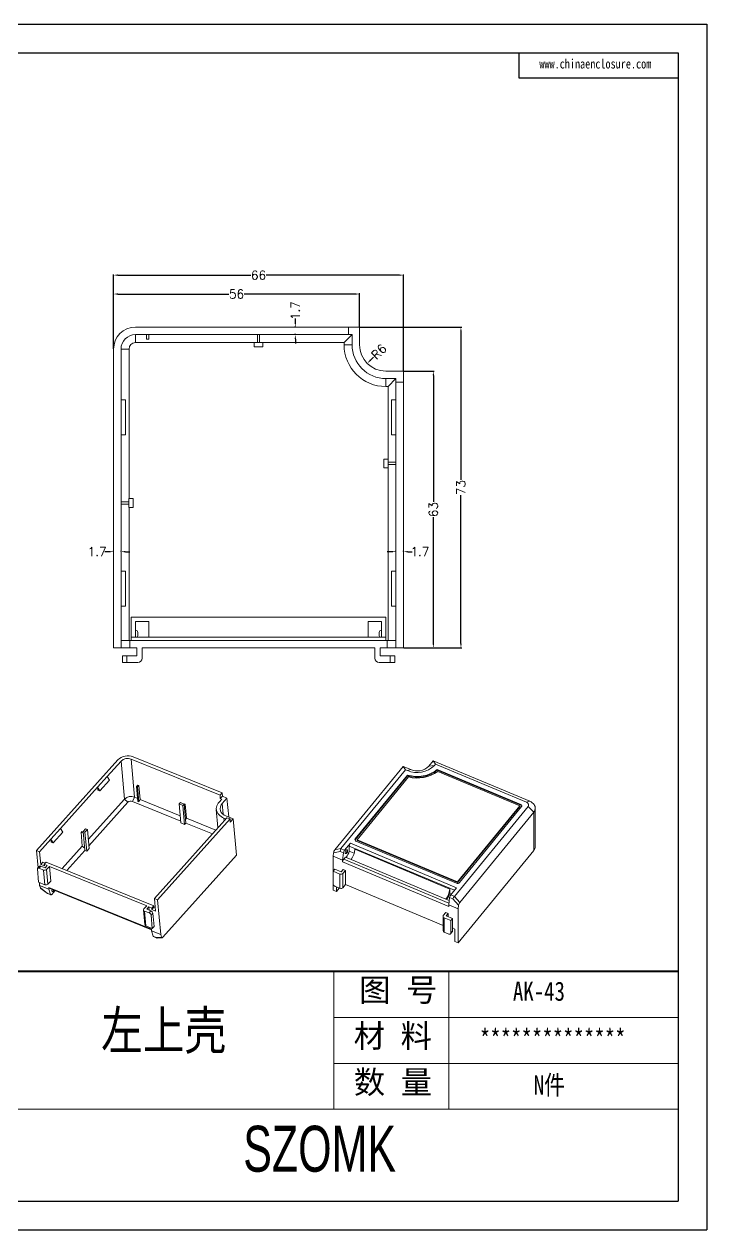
# Model space of a CAD drawing. Header units: inches. Extents: x 3735 to 5010, y 1126 to 1400.
# Drawn here: x 4429.3 to 4584.8, y 1125.7 to 1400 of the extents above; entities that cross this region are included whole.
import ezdxf

# ---------------------------------------------------------------- set-up
doc = ezdxf.new("R2010")
doc.units = ezdxf.units.IN
doc.header["$LTSCALE"] = 15
doc.layers.add('文字', color=81, linetype='Continuous')
doc.layers.add('粗实线', color=7, linetype='Continuous', lineweight=30)
doc.layers.add('细实线', color=3, linetype='Continuous', lineweight=9)
doc.styles.get("Standard").update_dxf_attribs({"font": 'txt', "bigfont": 'gbcbig.shx'})
doc.styles.add('宋体', font='', dxfattribs={"width": 0.8, "height": 3.5})
doc.styles.add('长仿宋', font='', dxfattribs={"width": 0.7, "height": 4})
doc.styles.get('宋体').set_extended_font_data('SimSun')
doc.styles.get('长仿宋').set_extended_font_data('SimSun')
doc.dimstyles.new('2.5', dxfattribs={"dimtxt": 2, "dimasz": 1, "dimexe": 0.18, "dimexo": 0.0625, "dimgap": 0.09, "dimtad": 0, "dimdsep": 46, "dimtxsty": 'Standard', "dimcen": 1, "dimclrd": 3, "dimclre": 3, "dimclrt": 256, "dimadec": 0, "dimazin": 2, "dimtfac": 1, "dimtofl": 0, "dimtmove": 0, "dimatfit": 3, "dimfxl": 1, "dimtolj": 1, "dimtzin": 0, "dimarcsym": 0})

# ---------------------------------------------------------------- blocks, each defined once
blk = doc.blocks.new('*D355')
at = {"color": 3, "lineweight": -2}
for p, q in [((4449.67, 1326.11), (4449.67, 1338.76)), ((4450.67, 1338.58), (4475.92, 1338.58)), ((4504.67, 1338.58), (4479.43, 1338.58)), ((4505.67, 1331.11), (4505.67, 1338.76))]:
    blk.add_line(p, q, dxfattribs=at)
at = {"color": 3}
for points in [[(4450.67, 1338.75), (4450.67, 1338.42), (4449.67, 1338.58)], [(4504.67, 1338.75), (4504.67, 1338.42), (4505.67, 1338.58)]]:
    blk.add_solid(points, dxfattribs=at)
at = {"layer": 'Defpoints', "color": 0}
for p in [(4505.67, 1338.58), (4505.67, 1331.05), (4449.67, 1326.05)]:
    blk.add_point(p, dxfattribs=at)
at = {"insert": (4477.67, 1338.58), "char_height": 2, "attachment_point": 5}
blk.add_mtext('\\A1;56', dxfattribs=at)
blk = doc.blocks.new('*D356')
at = {"color": 3, "lineweight": -2}
for p, q in [((4449.67, 1326.11), (4449.67, 1343.06)), ((4450.67, 1342.88), (4480.92, 1342.88)), ((4514.67, 1342.88), (4484.43, 1342.88)), ((4515.67, 1321.11), (4515.67, 1343.06))]:
    blk.add_line(p, q, dxfattribs=at)
at = {"color": 3}
for points in [[(4450.67, 1343.05), (4450.67, 1342.72), (4449.67, 1342.88)], [(4514.67, 1343.05), (4514.67, 1342.72), (4515.67, 1342.88)]]:
    blk.add_solid(points, dxfattribs=at)
at = {"layer": 'Defpoints', "color": 0}
for p in [(4449.67, 1342.88), (4449.67, 1326.05), (4515.67, 1321.05)]:
    blk.add_point(p, dxfattribs=at)
at = {"insert": (4482.67, 1342.88), "char_height": 2, "attachment_point": 5}
blk.add_mtext('\\A1;66', dxfattribs=at)
blk = doc.blocks.new('*D357')
at = {"color": 3, "lineweight": -2}
for p, q in [((4515.74, 1321.05), (4522.66, 1321.05)), ((4522.48, 1320.05), (4522.48, 1291.3)), ((4522.48, 1259.05), (4522.48, 1287.79)), ((4515.74, 1258.05), (4522.66, 1258.05))]:
    blk.add_line(p, q, dxfattribs=at)
at = {"color": 3}
for points in [[(4522.32, 1320.05), (4522.65, 1320.05), (4522.48, 1321.05)], [(4522.32, 1259.05), (4522.65, 1259.05), (4522.48, 1258.05)]]:
    blk.add_solid(points, dxfattribs=at)
at = {"layer": 'Defpoints', "color": 0}
for p in [(4515.67, 1321.05), (4515.67, 1258.05), (4522.48, 1258.05)]:
    blk.add_point(p, dxfattribs=at)
at = {"insert": (4522.48, 1289.55), "char_height": 2, "attachment_point": 5, "rotation": 90}
blk.add_mtext('\\A1;63', dxfattribs=at)
blk = doc.blocks.new('*D358')
at = {"color": 3, "lineweight": -2}
for p, q in [((4505.74, 1331.05), (4528.94, 1331.05)), ((4528.76, 1330.05), (4528.76, 1296.3)), ((4528.76, 1259.05), (4528.76, 1292.79)), ((4515.74, 1258.05), (4528.94, 1258.05))]:
    blk.add_line(p, q, dxfattribs=at)
at = {"color": 3}
for points in [[(4528.59, 1330.05), (4528.93, 1330.05), (4528.76, 1331.05)], [(4528.59, 1259.05), (4528.93, 1259.05), (4528.76, 1258.05)]]:
    blk.add_solid(points, dxfattribs=at)
at = {"layer": 'Defpoints', "color": 0}
for p in [(4505.67, 1331.05), (4528.76, 1331.05), (4515.67, 1258.05)]:
    blk.add_point(p, dxfattribs=at)
at = {"insert": (4528.76, 1294.55), "char_height": 2, "attachment_point": 5, "rotation": 90}
blk.add_mtext('\\A1;73', dxfattribs=at)
blk = doc.blocks.new('*D359')
at = {"color": 3, "lineweight": -2}
for p, q in [((4448.67, 1279.96), (4447.67, 1279.96)), ((4449.67, 1280.02), (4449.67, 1280.14)), ((4451.37, 1280.02), (4451.37, 1280.14)), ((4452.37, 1279.96), (4453.37, 1279.96))]:
    blk.add_line(p, q, dxfattribs=at)
at = {"color": 3}
for points in [[(4448.67, 1280.13), (4448.67, 1279.79), (4449.67, 1279.96)], [(4452.37, 1280.13), (4452.37, 1279.79), (4451.37, 1279.96)]]:
    blk.add_solid(points, dxfattribs=at)
at = {"layer": 'Defpoints', "color": 0}
for p in [(4449.67, 1279.96), (4449.67, 1279.96), (4451.37, 1279.96)]:
    blk.add_point(p, dxfattribs=at)
at = {"insert": (4445.92, 1279.96), "char_height": 2, "attachment_point": 5}
blk.add_mtext('\\A1;1.7', dxfattribs=at)
blk = doc.blocks.new('*D360')
at = {"color": 3, "lineweight": -2}
for p, q in [((4512.97, 1279.96), (4511.97, 1279.96)), ((4513.97, 1280.02), (4513.97, 1280.14)), ((4515.67, 1280.02), (4515.67, 1280.14)), ((4516.67, 1279.96), (4517.67, 1279.96))]:
    blk.add_line(p, q, dxfattribs=at)
at = {"color": 3}
for points in [[(4512.97, 1280.13), (4512.97, 1279.79), (4513.97, 1279.96)], [(4516.67, 1280.13), (4516.67, 1279.79), (4515.67, 1279.96)]]:
    blk.add_solid(points, dxfattribs=at)
at = {"layer": 'Defpoints', "color": 0}
for p in [(4513.97, 1279.96), (4515.67, 1279.96), (4515.67, 1279.96)]:
    blk.add_point(p, dxfattribs=at)
at = {"insert": (4519.43, 1279.96), "char_height": 2, "attachment_point": 5}
blk.add_mtext('\\A1;1.7', dxfattribs=at)
blk = doc.blocks.new('*D361')
at = {"color": 3, "lineweight": -2}
for p, q in [((4491.16, 1331.05), (4490.88, 1331.05)), ((4491.06, 1332.05), (4491.06, 1333.05)), ((4491.16, 1329.35), (4490.88, 1329.35)), ((4491.06, 1328.35), (4491.06, 1327.35))]:
    blk.add_line(p, q, dxfattribs=at)
at = {"color": 3}
for points in [[(4490.89, 1332.05), (4491.22, 1332.05), (4491.06, 1331.05)], [(4490.89, 1328.35), (4491.22, 1328.35), (4491.06, 1329.35)]]:
    blk.add_solid(points, dxfattribs=at)
at = {"layer": 'Defpoints', "color": 0}
for p in [(4491.06, 1331.05), (4491.22, 1331.05), (4491.22, 1329.35)]:
    blk.add_point(p, dxfattribs=at)
at = {"insert": (4491.06, 1334.8), "char_height": 2, "attachment_point": 5, "rotation": 90}
blk.add_mtext('\\A1;1.7', dxfattribs=at)
blk = doc.blocks.new('*D363')
at = {"color": 3, "lineweight": -2}
blk.add_line((4508.84, 1324.22), (4508.14, 1323.51), dxfattribs=at)
at = {"color": 3}
blk.add_solid([(4508.02, 1323.63), (4508.26, 1323.39), (4507.43, 1322.81)], dxfattribs=at)
at = {"layer": 'Defpoints', "color": 0}
for p in [(4511.67, 1327.05), (4507.43, 1322.81)]:
    blk.add_point(p, dxfattribs=at)
at = {"insert": (4510.09, 1325.46), "char_height": 2, "attachment_point": 5, "rotation": 45}
blk.add_mtext('\\A1;R6', dxfattribs=at)

msp = doc.modelspace()

# ---------------------------------------------------------------- linework, layer by layer
for p, q in [((4196.77, 1399.994), (4584.761, 1399.994)), ((4584.761, 1399.994), (4584.761, 1125.657)), ((4206.809, 1393.462), (4578.229, 1393.462)), ((4541.941, 1393.462), (4541.941, 1387.792)), ((4578.229, 1393.462), (4578.229, 1132.188)), ((4541.941, 1387.792), (4578.229, 1387.792)), ((4206.809, 1132.188), (4578.229, 1132.188)), ((4196.77, 1125.657), (4584.761, 1125.657))]:
    msp.add_line(p, q)
at = {"color": 7, "linetype": 'Continuous', "lineweight": 15}
for p, q in [((4454.673, 1331.048), (4503.173, 1331.048)), ((4503.173, 1331.048), (4503.173, 1329.348)), ((4505.673, 1331.048), (4503.173, 1331.048)), ((4505.673, 1327.048), (4505.673, 1331.048)), ((4454.673, 1329.348), (4503.173, 1329.348)), ((4454.673, 1329.348), (4454.673, 1327.533)), ((4457.173, 1329.348), (4457.173, 1328.348)), ((4457.173, 1328.348), (4457.673, 1328.348)), ((4457.673, 1328.348), (4457.673, 1329.348)), ((4482.423, 1329.348), (4482.423, 1327.548)), ((4482.923, 1327.548), (4482.923, 1329.348)), ((4503.973, 1329.348), (4502.158, 1327.533)), ((4503.973, 1329.348), (4503.173, 1329.348)), ((4503.973, 1327.048), (4503.973, 1329.348)), ((4449.673, 1258.048), (4449.673, 1326.048)), ((4451.373, 1314.548), (4451.373, 1326.048)), ((4451.373, 1326.048), (4453.188, 1326.048)), ((4453.188, 1292.048), (4453.188, 1326.048)), ((4454.673, 1327.533), (4481.673, 1327.533)), ((4483.673, 1327.548), (4481.673, 1327.548)), ((4481.673, 1327.548), (4481.673, 1326.548)), ((4481.673, 1326.548), (4483.673, 1326.548)), ((4483.673, 1326.548), (4483.673, 1327.548)), ((4483.673, 1327.533), (4502.158, 1327.533)), ((4502.158, 1327.533), (4502.158, 1327.048)), ((4503.973, 1327.048), (4502.158, 1327.048)), ((4515.673, 1321.048), (4511.673, 1321.048)), ((4515.673, 1318.548), (4515.673, 1321.048)), ((4513.973, 1319.348), (4511.673, 1319.348)), ((4511.673, 1319.348), (4511.673, 1317.533)), ((4511.673, 1317.533), (4512.158, 1317.533)), ((4513.973, 1319.348), (4512.158, 1317.533)), ((4512.158, 1317.533), (4512.158, 1301.048)), ((4513.973, 1318.548), (4513.973, 1319.348)), ((4513.973, 1318.548), (4513.973, 1314.548)), ((4513.973, 1318.548), (4515.673, 1318.548)), ((4515.673, 1318.548), (4515.673, 1258.048)), ((4451.373, 1306.548), (4451.373, 1314.548)), ((4451.373, 1314.548), (4452.373, 1314.548)), ((4452.373, 1314.548), (4452.373, 1306.548)), ((4512.973, 1314.548), (4512.973, 1306.548)), ((4512.973, 1314.548), (4513.973, 1314.548)), ((4513.973, 1314.548), (4513.973, 1306.548)), ((4451.373, 1275.548), (4451.373, 1306.548)), ((4452.373, 1306.548), (4451.373, 1306.548)), ((4513.973, 1306.548), (4512.973, 1306.548)), ((4513.973, 1306.548), (4513.973, 1275.548)), ((4512.173, 1301.048), (4511.173, 1301.048)), ((4511.173, 1301.048), (4511.173, 1299.048)), ((4512.173, 1299.048), (4512.173, 1301.048)), ((4511.173, 1299.048), (4512.173, 1299.048)), ((4512.158, 1299.048), (4512.158, 1259.748)), ((4513.973, 1300.298), (4512.173, 1300.298)), ((4512.173, 1299.798), (4513.973, 1299.798)), ((4453.173, 1291.298), (4451.373, 1291.298)), ((4451.373, 1290.798), (4453.173, 1290.798)), ((4454.173, 1292.048), (4453.173, 1292.048)), ((4453.173, 1292.048), (4453.173, 1290.048)), ((4453.173, 1290.048), (4454.173, 1290.048)), ((4453.188, 1259.748), (4453.188, 1290.048)), ((4454.173, 1290.048), (4454.173, 1292.048)), ((4451.373, 1267.548), (4451.373, 1275.548)), ((4451.373, 1275.548), (4452.373, 1275.548)), ((4452.373, 1275.548), (4452.373, 1267.548)), ((4512.973, 1275.548), (4512.973, 1267.548)), ((4512.973, 1275.548), (4513.973, 1275.548)), ((4513.973, 1275.548), (4513.973, 1267.548)), ((4452.373, 1267.548), (4451.373, 1267.548)), ((4451.373, 1258.048), (4451.373, 1267.548)), ((4513.973, 1267.548), (4512.973, 1267.548)), ((4513.973, 1267.548), (4513.973, 1258.048)), ((4453.673, 1265.044), (4511.673, 1265.044)), ((4453.673, 1265.044), (4453.673, 1260.548)), ((4511.673, 1260.548), (4511.673, 1265.044)), ((4454.673, 1264.048), (4457.673, 1264.048)), ((4454.673, 1260.548), (4454.673, 1264.048)), ((4457.673, 1264.048), (4457.673, 1260.548)), ((4510.673, 1264.048), (4507.673, 1264.048)), ((4507.673, 1264.048), (4507.673, 1260.548)), ((4510.673, 1260.548), (4510.673, 1264.048)), ((4453.373, 1259.748), (4451.373, 1259.748)), ((4453.373, 1258.048), (4453.373, 1259.748)), ((4511.973, 1259.748), (4453.373, 1259.748)), ((4453.673, 1260.548), (4454.673, 1260.548)), ((4453.673, 1259.748), (4453.673, 1260.548)), ((4454.673, 1260.548), (4457.673, 1260.548)), ((4455.173, 1261.591), (4455.173, 1260.791)), ((4457.673, 1260.548), (4507.673, 1260.548)), ((4507.673, 1260.548), (4510.673, 1260.548)), ((4510.173, 1261.191), (4510.173, 1261.591)), ((4510.173, 1260.791), (4510.173, 1261.191)), ((4510.673, 1260.548), (4511.673, 1260.548)), ((4511.673, 1259.748), (4511.673, 1260.548)), ((4511.973, 1258.048), (4511.973, 1259.748)), ((4511.973, 1259.748), (4513.973, 1259.748)), ((4451.373, 1258.048), (4449.673, 1258.048)), ((4451.373, 1258.048), (4453.373, 1258.048)), ((4453.373, 1258.048), (4454.973, 1258.048)), ((4454.973, 1256.248), (4454.973, 1258.048)), ((4456.173, 1258.048), (4456.173, 1255.748)), ((4456.173, 1258.048), (4509.173, 1258.048)), ((4509.173, 1258.048), (4509.173, 1255.748)), ((4510.373, 1256.248), (4510.373, 1258.048)), ((4510.373, 1258.048), (4511.973, 1258.048)), ((4513.973, 1258.048), (4511.973, 1258.048)), ((4515.673, 1258.048), (4513.973, 1258.048)), ((4451.673, 1254.748), (4451.673, 1256.248)), ((4451.673, 1256.248), (4452.673, 1256.248)), ((4452.673, 1254.748), (4451.673, 1254.748)), ((4452.673, 1256.248), (4452.673, 1254.748)), ((4452.673, 1256.248), (4454.973, 1256.248)), ((4455.173, 1254.748), (4452.673, 1254.748)), ((4510.173, 1254.748), (4512.673, 1254.748)), ((4512.673, 1256.248), (4510.373, 1256.248)), ((4512.673, 1254.748), (4512.673, 1256.248)), ((4512.673, 1256.248), (4513.673, 1256.248)), ((4513.673, 1254.748), (4512.673, 1254.748)), ((4513.673, 1256.248), (4513.673, 1254.748)), ((4432.12, 1211.983), (4450.658, 1232.625)), ((4448.233, 1228.845), (4451.369, 1232.336)), ((4451.369, 1232.336), (4452.161, 1223.683)), ((4453.647, 1232.777), (4473.913, 1224.543)), ((4454.439, 1224.124), (4453.647, 1232.777)), ((4454.111, 1233.294), (4474.376, 1225.059)), ((4521.422, 1231.156), (4522.433, 1232.391)), ((4522.433, 1232.391), (4544.433, 1223.168)), ((4522.433, 1232.391), (4522.968, 1231.621)), ((4500.029, 1212.114), (4515.591, 1231.113)), ((4516.127, 1230.343), (4501.426, 1212.396)), ((4516.598, 1229.15), (4504.691, 1214.613)), ((4515.591, 1231.113), (4516.127, 1230.343)), ((4515.591, 1231.113), (4517.316, 1230.389)), ((4516.558, 1230.162), (4516.127, 1230.343)), ((4517.316, 1230.389), (4516.558, 1230.162)), ((4516.598, 1228.975), (4516.598, 1229.15)), ((4521.422, 1231.156), (4522.716, 1231.312)), ((4522.968, 1231.621), (4522.716, 1231.312)), ((4543.675, 1222.941), (4522.968, 1231.621)), ((4542.395, 1222.44), (4523.373, 1230.415)), ((4523.373, 1230.24), (4523.373, 1230.415)), ((4542.396, 1222.266), (4523.373, 1230.24)), ((4542.143, 1222.132), (4523.485, 1229.954)), ((4437.601, 1217.007), (4446.052, 1226.417)), ((4446.052, 1226.417), (4448.233, 1228.845)), ((4446.118, 1225.698), (4446.052, 1226.417)), ((4446.536, 1225.529), (4446.052, 1226.417)), ((4448.717, 1227.957), (4446.536, 1225.529)), ((4448.233, 1228.845), (4448.717, 1227.957)), ((4455.195, 1226.857), (4454.922, 1226.554)), ((4454.922, 1226.554), (4455.131, 1226.469)), ((4454.922, 1226.554), (4455.233, 1223.157)), ((4455.131, 1226.469), (4455.404, 1226.772)), ((4455.131, 1226.469), (4455.442, 1223.072)), ((4455.404, 1226.772), (4455.195, 1226.857)), ((4455.404, 1226.772), (4455.693, 1223.615)), ((4516.598, 1228.975), (4504.691, 1214.439)), ((4516.815, 1228.708), (4505.122, 1214.433)), ((4452.161, 1223.683), (4443.914, 1214.5)), ((4446.536, 1225.529), (4446.118, 1225.698)), ((4452.161, 1223.683), (4452.959, 1222.94)), ((4454.439, 1224.124), (4453.984, 1223.139)), ((4455.172, 1223.826), (4454.439, 1224.124)), ((4455.442, 1223.072), (4455.693, 1223.615)), ((4464.847, 1219.895), (4455.693, 1223.615)), ((4473.686, 1222.991), (4474.313, 1223.689)), ((4474.376, 1225.059), (4473.913, 1224.543)), ((4473.913, 1224.543), (4473.978, 1223.825)), ((4474.442, 1224.341), (4473.978, 1223.825)), ((4474.313, 1223.689), (4473.978, 1223.825)), ((4474.376, 1225.059), (4474.442, 1224.341)), ((4474.396, 1222.702), (4475.487, 1223.916)), ((4475.487, 1223.916), (4474.442, 1224.341)), ((4475.487, 1223.916), (4475.88, 1219.613)), ((4444.049, 1213.02), (4452.959, 1222.94)), ((4453.984, 1223.139), (4464.959, 1218.679)), ((4455.233, 1223.157), (4455.442, 1223.072)), ((4464.876, 1222.87), (4464.603, 1222.566)), ((4464.603, 1222.566), (4465.439, 1222.226)), ((4464.603, 1222.566), (4464.998, 1218.255)), ((4465.711, 1222.53), (4464.876, 1222.87)), ((4465.439, 1222.226), (4465.711, 1222.53)), ((4465.439, 1222.226), (4465.833, 1217.916)), ((4465.745, 1222.57), (4465.71, 1222.531)), ((4465.711, 1222.53), (4466.106, 1218.223)), ((4465.737, 1222.244), (4465.954, 1222.485)), ((4465.954, 1222.485), (4465.745, 1222.57)), ((4465.954, 1222.485), (4466.243, 1219.328)), ((4473.069, 1221.332), (4473.45, 1217.17)), ((4527.308, 1201.546), (4544.032, 1221.962)), ((4527.985, 1204.848), (4542.143, 1222.132)), ((4527.985, 1204.673), (4542.143, 1221.957)), ((4528.417, 1204.667), (4542.574, 1221.951)), ((4542.143, 1221.957), (4542.143, 1222.132)), ((4542.396, 1222.266), (4542.395, 1222.44)), ((4544.433, 1223.168), (4543.675, 1222.941)), ((4545.326, 1220.721), (4544.032, 1221.962)), ((4545.67, 1212.892), (4545.669, 1221.625)), ((4476.192, 1219.142), (4459.698, 1200.778)), ((4464.998, 1218.255), (4465.833, 1217.916)), ((4465.833, 1217.916), (4466.102, 1218.215)), ((4466.044, 1218.896), (4466.243, 1219.328)), ((4466.102, 1218.215), (4466.106, 1218.223)), ((4466.102, 1218.215), (4472.173, 1215.748)), ((4472.943, 1216.605), (4466.243, 1219.328)), ((4474.391, 1218.217), (4472.21, 1215.788)), ((4475.481, 1219.431), (4474.391, 1218.217)), ((4475.244, 1219.167), (4474.804, 1219.346)), ((4476.939, 1219.183), (4475.267, 1219.862)), ((4475.481, 1219.431), (4476.192, 1219.142)), ((4476.257, 1218.424), (4476.192, 1219.142)), ((4476.257, 1218.424), (4476.939, 1219.183)), ((4476.939, 1219.183), (4477.695, 1210.921)), ((4545.326, 1220.721), (4528.499, 1200.179)), ((4545.327, 1211.987), (4545.326, 1220.721)), ((4435.42, 1214.578), (4437.601, 1217.007)), ((4438.085, 1216.119), (4435.904, 1213.69)), ((4437.601, 1217.007), (4438.085, 1216.119)), ((4442.398, 1216.292), (4442.262, 1216.14)), ((4442.262, 1216.14), (4442.551, 1212.982)), ((4442.262, 1216.14), (4442.78, 1215.929)), ((4442.76, 1216.145), (4442.398, 1216.292)), ((4443.289, 1216.932), (4442.744, 1216.325)), ((4442.744, 1216.325), (4443.162, 1216.155)), ((4442.744, 1216.325), (4443.138, 1212.018)), ((4443.162, 1216.155), (4443.707, 1216.762)), ((4443.162, 1216.155), (4443.556, 1211.845)), ((4443.707, 1216.762), (4443.289, 1216.932)), ((4443.707, 1216.762), (4444.101, 1212.452)), ((4472.21, 1215.788), (4463.759, 1206.378)), ((4432.83, 1211.695), (4435.42, 1214.578)), ((4435.486, 1213.86), (4435.42, 1214.578)), ((4435.904, 1213.69), (4435.42, 1214.578)), ((4435.904, 1213.69), (4435.486, 1213.86)), ((4442.551, 1212.982), (4437.975, 1207.888)), ((4442.551, 1212.982), (4443.096, 1212.475)), ((4503.59, 1213.624), (4502.28, 1212.024)), ((4503.338, 1211.803), (4503.338, 1212.966)), ((4503.59, 1213.624), (4527.747, 1203.497)), ((4504.691, 1214.613), (4504.691, 1214.439)), ((4504.869, 1214.124), (4527.732, 1204.54)), ((4505.122, 1214.433), (4527.985, 1204.848)), ((4505.122, 1214.258), (4505.122, 1214.433)), ((4505.122, 1214.258), (4527.985, 1204.673)), ((4432.479, 1208.06), (4432.12, 1211.983)), ((4432.83, 1211.695), (4432.12, 1211.983)), ((4433.093, 1208.821), (4432.83, 1211.695)), ((4439.048, 1207.451), (4443.144, 1212.012)), ((4443.138, 1212.018), (4443.144, 1212.012)), ((4443.144, 1212.012), (4443.556, 1211.845)), ((4443.556, 1211.845), (4444.101, 1212.452)), ((4460.913, 1192.235), (4477.695, 1210.921)), ((4499.762, 1211.438), (4499.664, 1210.656)), ((4499.664, 1210.656), (4499.665, 1202.935)), ((4501.821, 1209.751), (4499.664, 1210.656)), ((4501.3, 1211.749), (4499.762, 1211.438)), ((4500.029, 1212.114), (4501.426, 1212.396)), ((4502.032, 1211.442), (4501.3, 1211.749)), ((4501.418, 1212.385), (4502.28, 1212.024)), ((4501.821, 1209.751), (4502.032, 1211.442)), ((4502.074, 1210.025), (4502.453, 1210.488)), ((4503.747, 1209.946), (4502.453, 1210.488)), ((4503.338, 1211.803), (4504.465, 1211.33)), ((4525.316, 1200.904), (4503.747, 1209.946)), ((4504.632, 1212.248), (4526.201, 1203.207)), ((4528.136, 1191), (4545.327, 1211.987)), ((4432.592, 1204.787), (4432.319, 1207.768)), ((4432.774, 1208.388), (4432.365, 1207.933)), ((4433.113, 1208.413), (4432.704, 1207.958)), ((4433.749, 1207.533), (4432.704, 1207.958)), ((4433.557, 1209.337), (4433.093, 1208.821)), ((4433.093, 1208.821), (4433.929, 1208.481)), ((4433.113, 1208.413), (4434.074, 1208.023)), ((4434.132, 1209.103), (4433.557, 1209.337)), ((4434.055, 1204.193), (4433.749, 1207.533)), ((4433.896, 1208.841), (4434.36, 1209.357)), ((4433.929, 1208.481), (4433.896, 1208.841)), ((4433.896, 1208.841), (4434.565, 1208.569)), ((4434.074, 1208.023), (4434.565, 1208.569)), ((4458.846, 1199.407), (4434.36, 1209.357)), ((4435.066, 1208.365), (4434.439, 1207.667)), ((4434.439, 1207.667), (4434.745, 1204.326)), ((4435.372, 1205.025), (4435.066, 1208.365)), ((4435.066, 1208.365), (4457.212, 1199.367)), ((4499.693, 1207.249), (4500.072, 1207.712)), ((4501.203, 1206.616), (4499.693, 1207.249)), ((4499.693, 1207.249), (4499.693, 1204.35)), ((4500.072, 1207.712), (4501.496, 1207.115)), ((4501.496, 1207.115), (4501.951, 1207.671)), ((4501.821, 1209.751), (4501.821, 1209.367)), ((4525.978, 1199.24), (4501.821, 1209.367)), ((4502.468, 1207.454), (4501.887, 1206.744)), ((4501.951, 1207.671), (4502.468, 1207.454)), ((4502.468, 1207.454), (4502.469, 1204.205)), ((4434.055, 1204.193), (4432.592, 1204.787)), ((4432.847, 1204.045), (4432.786, 1204.708)), ((4435.372, 1205.025), (4434.745, 1204.326)), ((4463.759, 1206.378), (4461.578, 1203.95)), ((4501.203, 1203.367), (4501.203, 1206.616)), ((4501.887, 1206.744), (4501.887, 1203.495)), ((4527.985, 1204.673), (4527.985, 1204.848)), ((4432.847, 1204.045), (4434.936, 1203.196)), ((4433.015, 1203.48), (4432.847, 1204.045)), ((4433.015, 1203.48), (4434.59, 1202.265)), ((4433.085, 1203.365), (4434.597, 1202.198)), ((4434.59, 1202.265), (4435.299, 1201.977)), ((4434.601, 1202.196), (4435.371, 1201.883)), ((4434.9, 1203.591), (4458.299, 1194.083)), ((4434.936, 1203.196), (4434.9, 1203.591)), ((4434.936, 1203.196), (4435.299, 1201.977)), ((4434.984, 1203.431), (4458.311, 1193.953)), ((4436.38, 1202.864), (4435.592, 1201.987)), ((4461.578, 1203.95), (4458.988, 1201.066)), ((4499.665, 1202.935), (4500.398, 1202.628)), ((4501.203, 1203.367), (4500.125, 1203.819)), ((4500.398, 1203.705), (4500.398, 1202.628)), ((4501.055, 1203.429), (4500.398, 1202.628)), ((4502.469, 1204.205), (4501.887, 1203.495)), ((4524.681, 1194.893), (4502.469, 1204.205)), ((4526.201, 1202.218), (4526.201, 1203.207)), ((4526.573, 1202.063), (4526.201, 1202.218)), ((4527.747, 1203.497), (4526.437, 1201.897)), ((4526.437, 1201.897), (4527.299, 1201.535)), ((4457.212, 1199.367), (4456.585, 1198.669)), ((4457.223, 1198.617), (4457.714, 1199.163)), ((4457.785, 1198.388), (4457.714, 1199.163)), ((4457.714, 1199.163), (4458.382, 1198.891)), ((4458.382, 1198.891), (4458.846, 1199.407)), ((4458.415, 1198.532), (4458.382, 1198.891)), ((4458.415, 1198.532), (4458.878, 1199.048)), ((4458.878, 1199.048), (4458.846, 1199.407)), ((4458.878, 1199.048), (4459.184, 1198.924)), ((4459.251, 1198.193), (4458.988, 1201.066)), ((4459.698, 1200.778), (4458.988, 1201.066)), ((4460.425, 1192.839), (4459.698, 1200.778)), ((4526.097, 1200.576), (4525.316, 1200.904)), ((4525.978, 1199.624), (4526.189, 1201.315)), ((4528.135, 1198.72), (4525.978, 1199.624)), ((4525.978, 1199.624), (4525.978, 1199.24)), ((4526.921, 1201.008), (4526.189, 1201.315)), ((4528.233, 1199.503), (4526.921, 1201.008)), ((4527.308, 1201.546), (4528.499, 1200.179)), ((4528.233, 1199.503), (4528.135, 1198.72)), ((4456.505, 1198.453), (4456.811, 1195.113)), ((4456.73, 1198.195), (4457.036, 1194.855)), ((4456.73, 1198.195), (4457.775, 1197.771)), ((4458.184, 1198.226), (4457.223, 1198.617)), ((4457.775, 1197.771), (4458.184, 1198.226)), ((4458.635, 1197.697), (4458.226, 1197.242)), ((4458.499, 1194.26), (4458.226, 1197.242)), ((4459.251, 1198.193), (4458.415, 1198.532)), ((4458.908, 1194.716), (4458.635, 1197.697)), ((4524.681, 1196.979), (4524.682, 1193.73)), ((4525.331, 1197.869), (4524.75, 1197.16)), ((4524.928, 1196.67), (4524.929, 1193.421)), ((4524.928, 1196.67), (4526.438, 1196.037)), ((4525.849, 1197.652), (4525.331, 1197.869)), ((4525.394, 1197.097), (4525.849, 1197.652)), ((4526.817, 1196.5), (4525.394, 1197.097)), ((4525.849, 1197.652), (4525.849, 1196.906)), ((4526.438, 1196.037), (4526.817, 1196.5)), ((4526.817, 1196.5), (4526.818, 1193.601)), ((4528.135, 1198.72), (4528.136, 1191)), ((4457.036, 1194.855), (4458.499, 1194.26)), ((4458.335, 1193.688), (4458.299, 1194.083)), ((4458.335, 1193.688), (4460.425, 1192.839)), ((4458.335, 1193.688), (4458.698, 1192.469)), ((4458.499, 1194.26), (4458.908, 1194.716)), ((4524.929, 1193.421), (4526.007, 1192.969)), ((4526.394, 1193.002), (4526.773, 1193.465)), ((4526.438, 1196.037), (4526.439, 1193.138)), ((4526.439, 1193.138), (4526.818, 1193.601)), ((4527.402, 1194.102), (4526.818, 1194.347)), ((4527.402, 1194.102), (4527.403, 1191.307)), ((4458.698, 1192.469), (4459.408, 1192.181)), ((4458.771, 1192.375), (4459.541, 1192.062)), ((4459.408, 1192.181), (4460.593, 1192.275)), ((4459.642, 1192.047), (4460.748, 1192.134)), ((4460.593, 1192.275), (4460.425, 1192.839)), ((4527.403, 1191.307), (4528.136, 1191))]:
    msp.add_line(p, q, dxfattribs=at)
at = {"color": 8, "linetype": 'Continuous', "lineweight": 15}
for p, q in [((4474.396, 1222.702), (4474.623, 1220.226)), ((4474.86, 1218.739), (4474.804, 1219.346)), ((4527.282, 1202.928), (4503.338, 1212.966)), ((4502.074, 1210.025), (4526.023, 1199.985))]:
    msp.add_line(p, q, dxfattribs=at)
at = {"color": 7, "linetype": 'Continuous', "lineweight": 15, "flags": 128}
for points in [[(4474.804, 1219.346), (4474.457, 1219.507), (4474.141, 1219.696), (4473.859, 1219.909), (4473.616, 1220.145), (4473.414, 1220.4), (4473.256, 1220.671), (4473.144, 1220.955), (4473.079, 1221.248), (4473.062, 1221.547), (4473.094, 1221.847), (4473.173, 1222.145), (4473.299, 1222.438), (4473.471, 1222.721), (4473.686, 1222.991)], [(4544.433, 1223.168), (4544.727, 1223.024), (4544.99, 1222.851), (4545.215, 1222.653), (4545.399, 1222.434), (4545.537, 1222.199), (4545.627, 1221.952), (4545.667, 1221.699), (4545.656, 1221.443), (4545.595, 1221.192), (4545.484, 1220.949), (4545.326, 1220.721)], [(4504.691, 1214.439), (4504.65, 1214.375), (4504.637, 1214.345)], [(4502.79, 1212.149), (4502.749, 1212.152), (4502.686, 1212.119), (4502.615, 1212.049), (4502.545, 1211.948), (4502.482, 1211.826), (4502.431, 1211.695), (4502.399, 1211.568), (4502.388, 1211.457), (4502.399, 1211.373), (4502.431, 1211.325), (4502.442, 1211.319)], [(4502.831, 1211.504), (4502.87, 1211.562), (4502.903, 1211.633), (4502.925, 1211.705), (4502.932, 1211.768), (4502.925, 1211.812), (4502.903, 1211.83), (4502.87, 1211.821), (4502.831, 1211.784), (4502.792, 1211.726), (4502.76, 1211.656), (4502.738, 1211.584), (4502.73, 1211.521), (4502.738, 1211.477), (4502.76, 1211.458), (4502.792, 1211.468), (4502.831, 1211.504)], [(4432.704, 1207.958), (4432.623, 1207.984), (4432.547, 1207.995), (4432.478, 1207.991), (4432.418, 1207.973), (4432.371, 1207.939), (4432.338, 1207.893), (4432.321, 1207.835), (4432.319, 1207.768)], [(4435.299, 1201.977), (4435.317, 1201.933), (4435.343, 1201.901), (4435.375, 1201.882), (4435.412, 1201.876), (4435.454, 1201.884), (4435.499, 1201.906), (4435.545, 1201.941), (4435.592, 1201.987)], [(4435.694, 1203.143), (4435.672, 1203.077), (4435.646, 1202.948), (4435.643, 1202.835), (4435.664, 1202.749), (4435.707, 1202.697), (4435.72, 1202.691)], [(4526.007, 1192.969), (4526.091, 1192.941), (4526.172, 1192.927), (4526.247, 1192.928), (4526.312, 1192.944), (4526.366, 1192.974), (4526.406, 1193.018), (4526.43, 1193.073), (4526.439, 1193.138)]]:
    msp.add_lwpolyline(points, dxfattribs=at)
at = {"color": 8, "linetype": 'Continuous', "lineweight": 15, "flags": 128}
for points in [[(4436.003, 1203.017), (4435.991, 1202.966), (4435.988, 1202.902), (4436.001, 1202.856), (4436.029, 1202.836), (4436.068, 1202.844), (4436.11, 1202.88)], [(4436.11, 1202.88), (4436.151, 1202.937), (4436.16, 1202.953)]]:
    msp.add_lwpolyline(points, dxfattribs=at)
at = {"color": 7, "linetype": 'Continuous', "lineweight": 15}
for centre, radius, start, end in [((4454.673, 1326.048), 5, 90, 180), ((4454.673, 1326.048), 3.3, 90, 180), ((4454.673, 1326.048), 1.485, 90, 180), ((4511.673, 1327.048), 9.515, 180, 270), ((4511.673, 1327.048), 7.7, 180, 270), ((4511.673, 1327.048), 6, 180, 270), ((4454.673, 1261.591), 0.5, 0, 90), ((4510.673, 1261.591), 0.5, 90, 180), ((4454.673, 1260.791), 0.5, 330.87382, 0), ((4510.673, 1260.791), 0.5, 180, 209.12618), ((4455.173, 1255.748), 1, 270, 0), ((4510.173, 1255.748), 1, 180, 270), ((4452.898, 1230.308), 3.222, 67.89492, 134.03409), ((4452.848, 1230.801), 2.132, 67.98306, 133.94595), ((4518.795, 1235.246), 5.554, 246.25235, 314.90826), ((4518.81, 1236.073), 7.268, 252.278, 308.88261), ((4518.81, 1235.898), 7.268, 252.278, 308.88261), ((4518.826, 1236.417), 7.967, 255.3808, 305.77981), ((4518.814, 1233.745), 3.674, 245.94859, 315.21201), ((4453.64, 1222.148), 2.132, 67.98306, 133.94595), ((4453.626, 1222.243), 0.964, 68.16891, 133.7601), ((4475.664, 1221.537), 1.722, 137.42453, 256.68977), ((4542.324, 1222.137), 0.312, 323.34592, 76.73901), ((4542.265, 1221.896), 0.392, 22.23058, 70.50264), ((4543.532, 1222.334), 0.623, 323.34592, 76.73901), ((4504.527, 1212.886), 1.192, 141.78424, 176.18752), ((4504.941, 1214.427), 0.312, 143.34592, 256.73901), ((4544.249, 1212.913), 1.421, 319.33007, 359.1245), ((4503.01, 1209.288), 1.192, 141.78424, 176.18752), ((4503.271, 1211.258), 1.252, 142.31435, 171.57444), ((4497.706, 1213.701), 5.943, 326.31901, 341.37747), ((4500.486, 1212.52), 4.155, 321.71495, 356.25681), ((4432.961, 1208.162), 0.293, 58.82535, 129.6465), ((4433.99, 1208.136), 0.649, 248.16891, 313.7601), ((4500.358, 1204.45), 0.672, 188.58082, 249.69218), ((4501.452, 1207.178), 0.615, 246.10273, 315.05788), ((4527.981, 1205.102), 0.615, 246.10273, 315.05788), ((4434.296, 1204.795), 0.649, 248.16891, 313.7601), ((4435.071, 1203.579), 0.172, 176.14808, 239.57408), ((4501.452, 1203.929), 0.615, 246.10273, 315.05788), ((4522.055, 1203.478), 4.155, 321.71495, 356.25681), ((4520.666, 1204.069), 5.836, 326.18031, 341.51617), ((4527.428, 1201.132), 1.252, 142.31435, 171.57444), ((4456.796, 1198.474), 0.287, 137.36729, 256.74701), ((4457.512, 1197.09), 0.73, 12.01612, 68.84958), ((4457.92, 1197.545), 0.73, 12.01612, 68.84958), ((4525, 1196.974), 0.312, 143.34592, 256.73901), ((4457.131, 1195.165), 0.324, 189.22387, 253.04032), ((4525.033, 1193.758), 0.353, 184.59535, 252.80046), ((4526.611, 1193.593), 0.207, 321.5893, 2.11507), ((4458.831, 1192.496), 0.135, 191.57837, 243.58505)]:
    msp.add_arc(centre, radius, start, end, dxfattribs=at)
for centre, major_axis, ratio, start_param, end_param in [((4500.01, 1211.671), (0.183, 0.538), 0.3312253, 0.7233711, 2.1270133), ((4501.548, 1211.981), (0.051, 0.515), 0.4975433, 0.7189622, 2.0884414), ((4502.246, 1212.122), (0.855, -0.207), 0.419633, 2.9420229, 2.9761859), ((4433.275, 1203.85), (0.15, 0.505), 0.4693716, 2.5184214, 2.9625175), ((4434.85, 1202.634), (0.251, 0.437), 0.1837934, 2.6724208, 3.1666683), ((4527.169, 1201.241), (0.3, 0.416), 0.1658708, 0.9092359, 2.2787152), ((4526.574, 1201.924), (0.762, -0.335), 0.4688432, 6.1190432, 6.1532062), ((4528.48, 1199.735), (0.183, 0.538), 0.3312253, 0.7233711, 2.1270133), ((4459.668, 1192.55), (0.078, 0.502), 0.6557167, 2.4933457, 3.2955921), ((4460.853, 1192.644), (0.15, 0.505), 0.4693716, 2.5184214, 3.9220636)]:
    msp.add_ellipse(centre, major_axis=major_axis, ratio=ratio, start_param=start_param, end_param=end_param, dxfattribs=at)
for points, knots in [([(4502.441, 1211.32), (4502.461, 1211.313), (4502.499, 1211.3), (4502.569, 1211.296), (4502.661, 1211.314), (4502.761, 1211.377), (4502.843, 1211.475), (4502.912, 1211.602), (4502.954, 1211.731), (4502.971, 1211.845), (4502.959, 1211.964), (4502.912, 1212.055), (4502.854, 1212.116), (4502.812, 1212.138), (4502.789, 1212.15)], [0, 0, 0, 0, 0.0509107, 0.0965618, 0.1713759, 0.2736132, 0.3825993, 0.4958564, 0.6056134, 0.6916393, 0.7902352, 0.8798806, 0.936289, 1, 1, 1, 1]), ([(4435.719, 1202.691), (4435.756, 1202.681), (4435.824, 1202.662), (4435.942, 1202.685), (4436.047, 1202.749), (4436.13, 1202.842), (4436.165, 1202.914), (4436.18, 1202.945)], [0, 0, 0, 0, 0.2006344, 0.3658672, 0.6055191, 0.8304297, 1, 1, 1, 1])]:
    msp.add_open_spline(points, degree=3, knots=knots, dxfattribs=at)
at = {"layer": '粗实线', "color": 7, "lineweight": 40}
msp.add_line((4578.229, 1184.443), (4421.465, 1184.443), dxfattribs=at)
at = {"layer": '细实线', "color": 7}
for p, q in [((4499.847, 1184.443), (4499.847, 1153.09)), ((4525.975, 1184.443), (4525.975, 1153.31)), ((4578.229, 1173.992), (4499.847, 1173.992)), ((4578.229, 1163.541), (4499.847, 1163.541)), ((4578.229, 1153.09), (4343.083, 1153.09))]:
    msp.add_line(p, q, dxfattribs=at)

# ---------------------------------------------------------------- texts
at = {"layer": '文字', "color": 0, "attachment_point": 1, "style": '宋体'}
for s, insert, char_height, width in [('www.chinaenclosure.com', (4546.616, 1392.026), 2.1289, 37.40266), ('{\\H1.111x;AK-43}', (4540.597, 1182.139), 3.9191, 45.30924), ('左上壳', (4446.835, 1175.421), 8.7091, 111.34296), ('{\\H1.111x;**************}', (4533.059, 1171.262), 3.9191, 45.30924), ('{\\H1.111x;N件}', (4545.338, 1160.811), 3.9191, 45.30924)]:
    msp.add_mtext(s, dxfattribs=dict(at, insert=insert, char_height=char_height, width=width))
at = {"layer": '粗实线', "insert": (4479.2, 1149.348), "char_height": 10.45094, "width": 117.19699, "attachment_point": 1, "style": '长仿宋'}
msp.add_mtext('{\\fSTXinwei|b0|i0|c134|p2;SZOMK}', dxfattribs=at)
at = {"layer": '细实线', "color": 7, "char_height": 5.22547, "attachment_point": 1}
for s, insert, width in [('{\\fSimSun|b0|i0|c134|p54;图 号}', (4505.593, 1182.857), 26.12736), ('{\\fSimSun|b0|i0|c134|p54;材 料   }', (4504.354, 1172.406), 26.12736), ('{\\fSimSun|b0|i0|c134|p54;数 量}', (4504.38, 1161.903), 23.60934)]:
    msp.add_mtext(s, dxfattribs=dict(at, insert=insert, width=width))

# ---------------------------------------------------------------- dimensions: what is measured, and where the dimension line sits
for base, p1, p2, picture, middle in [((4449.673, 1342.883), (4515.673, 1321.048), (4449.673, 1326.048), '*D356', (4482.673, 1342.883)), ((4505.673, 1338.582), (4449.673, 1326.048), (4505.673, 1331.048), '*D355', (4477.673, 1338.582)), ((4449.673, 1279.959), (4451.373, 1279.959), (4449.673, 1279.959), '*D359', (4445.917, 1279.959)), ((4515.673, 1279.959), (4513.973, 1279.959), (4515.673, 1279.959), '*D360', (4519.43, 1279.959))]:
    dim = msp.add_linear_dim(base=base, p1=p1, p2=p2, dimstyle='2.5')
    dim.commit()
    dim.dimension.update_dxf_attribs({"geometry": picture, "text_midpoint": middle})
for base, p1, p2, picture, middle in [((4491.057, 1331.048), (4491.223, 1329.348), (4491.223, 1331.048), '*D361', (4491.057, 1334.805)), ((4528.761, 1331.048), (4515.673, 1258.048), (4505.673, 1331.048), '*D358', (4528.761, 1294.548)), ((4522.484, 1258.048), (4515.673, 1321.048), (4515.673, 1258.048), '*D357', (4522.484, 1289.548))]:
    dim = msp.add_linear_dim(base=base, p1=p1, p2=p2, angle=90, dimstyle='2.5')
    dim.commit()
    dim.dimension.update_dxf_attribs({"geometry": picture, "text_midpoint": middle})
dim = msp.add_radius_dim(center=(4511.673, 1327.048), mpoint=(4507.431, 1322.805), dimstyle='2.5')
dim.commit()
dim.dimension.update_dxf_attribs({"geometry": '*D363', "text_midpoint": (4510.087, 1325.462), "dimtype": 164})

doc.saveas('drawing.dxf')
